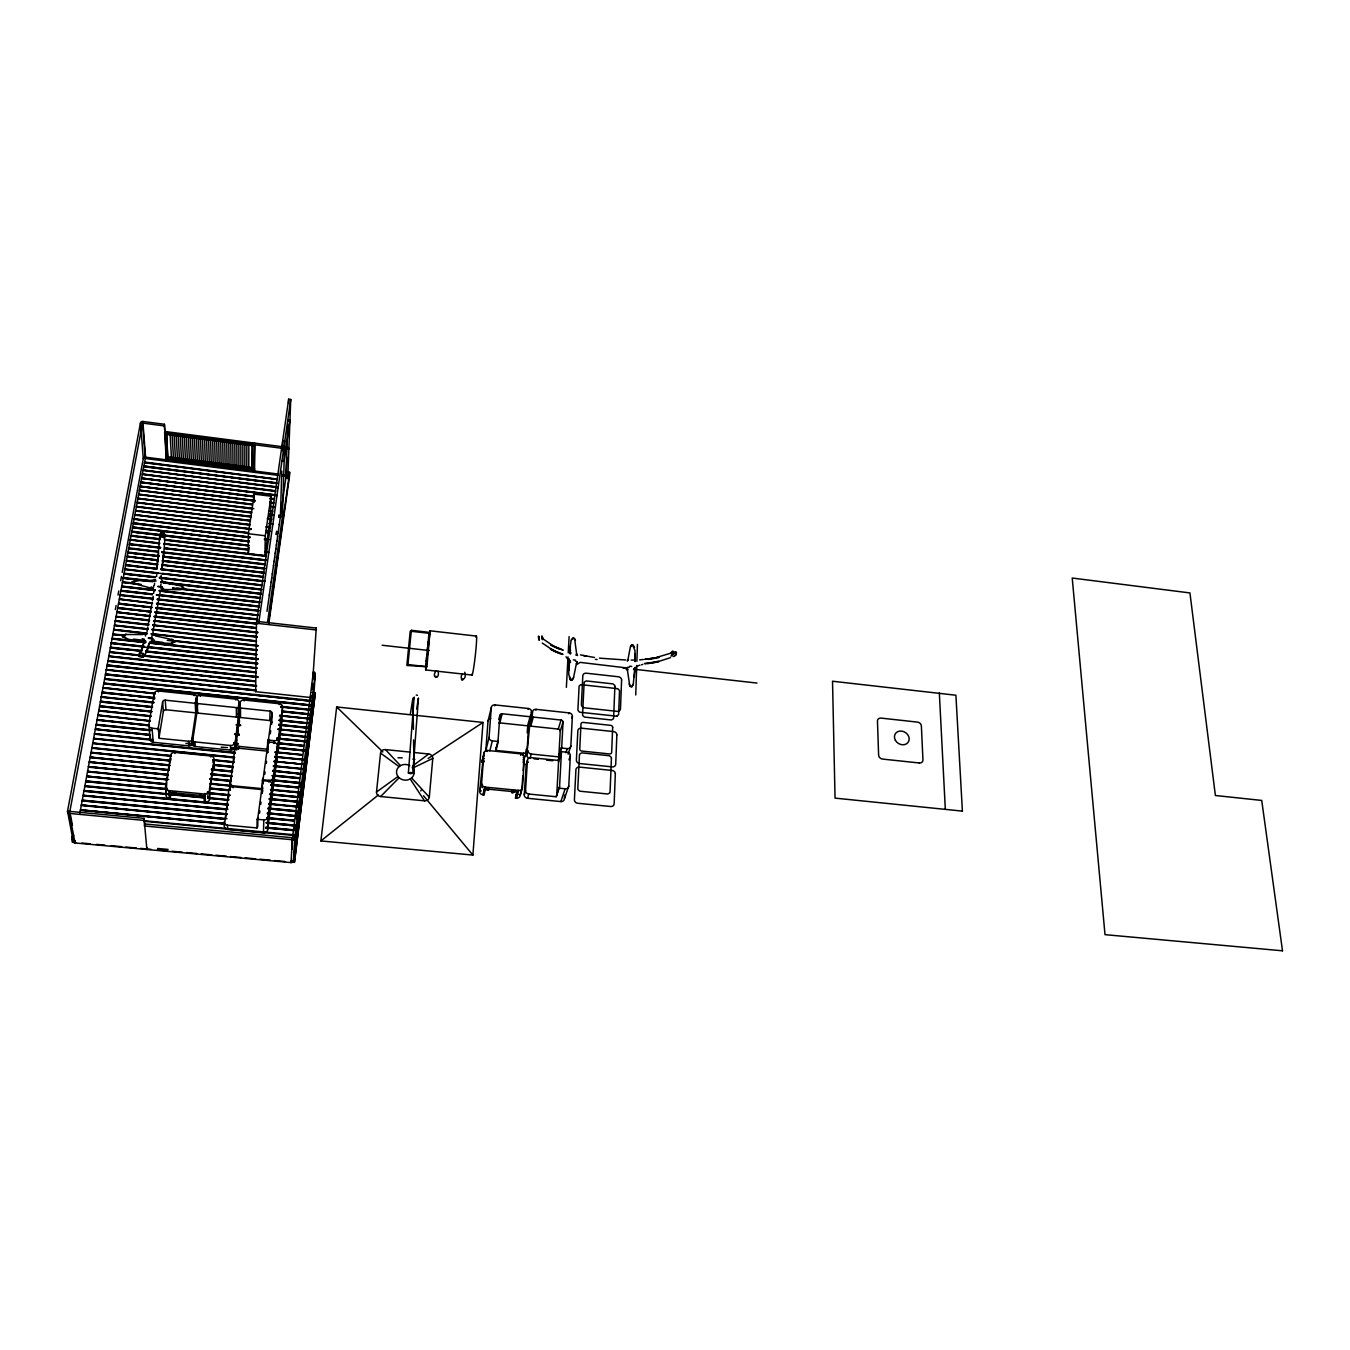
<?xml version="1.0" encoding="UTF-8"?>
<svg xmlns="http://www.w3.org/2000/svg" width="1350" height="1350" viewBox="0 0 1350 1350"><rect width="100%" height="100%" fill="white"/><g stroke="black" fill="none" stroke-linecap="round" stroke-linejoin="round"><path stroke-width="1.5" d="M181.474 460.029L180.276 435.223L179.297 434.514L178.234 435.189L179.466 459.996L181.474 460.029L179.466 459.996M182.284 435.864L184.343 435.831L185.456 460.468L184.393 461.295L183.448 460.502L182.301 435.712L183.178 436.641L184.343 435.898M183.448 460.502L185.456 460.468M244.148 700.92L244.148 700.026L279.349 703.738A3.645 3.156 1.1 0 1 282.538 707.248L281.998 721.322L277.982 751.663A3.628 3.172 -0.4 0 1 275.991 754.144M244.823 468.096L244.856 443.661L243.878 442.868L242.848 443.542L242.848 468.062L244.823 468.096L242.848 467.977M175.466 459.489L174.167 434.666L175.146 433.974L176.209 434.784L177.491 459.456L175.466 459.489L177.491 459.456M178.234 435.257L179.213 436.134L180.276 435.307M246.78 468.551L246.847 444.066L247.793 443.374L248.872 444.167L248.754 468.585L246.78 468.551L248.754 468.585M170.117 434.143C172.378 437.096 172.311 431.426 170.117 434.143L171.484 458.983L172.53 459.776L173.492 458.949L172.142 434.396M171.484 458.983L173.492 458.949M174.167 434.818L176.209 434.852M271.012 496.226L265.275 535.764L264.921 555.525L270.557 516.409L271.012 496.226L254.306 494.151L248.366 533.722L248.282 553.551L249.21 547.358M252.247 444.454L252.079 469.884L252.501 442.851M254.273 472.331L254.509 443.104L254.036 470.138L254.289 468.551M254.222 502.251L254.306 494.151M254.509 471.015L254.745 443.138L254.509 444.741M311.597 697.612L255.656 691.673L256.466 623.211L288.664 399.195L290.739 399.465L287.769 478.457L285.829 478.221L287.837 423.9M255.656 691.673L255.892 690.036L105.519 674.021L255.825 690.778M224.269 821.526A3.746 3.324 -5.1 0 0 227.526 825.188L256.989 827.955L257.124 819.281A3.679 3.274 -3.7 0 0 257.884 817.594L262.676 782.409A3.645 3.206 -2.1 0 0 262.373 780.654L268.937 781.296A3.729 3.291 -1.7 0 1 272.194 784.924L271.806 798.238L267.604 829.896A3.713 3.308 -3.6 0 1 263.486 832.849L227.593 829.491A3.729 3.308 -5.3 0 1 224.37 825.846L228.892 789.666A3.713 3.274 -3.7 0 1 233.044 786.763L262.187 789.615A3.611 3.189 -2.4 0 1 262.474 791.336L262.187 793.513M257.884 817.594L257.749 826.284A3.645 3.24 -4 0 1 257.006 827.955M262.187 789.615L262.491 779.709A3.645 3.206 -1.9 0 0 263.25 778.056L267.924 743.631A3.611 3.139 -0.6 0 0 267.637 741.909L274.134 742.567A3.679 3.223 -0.2 0 1 277.358 746.128L276.885 759.831L272.784 790.83A3.662 3.24 -1.9 0 1 270.776 793.378M262.491 791.353L262.575 786.898M262.642 783.54L262.676 782.409M263.149 783.692L263.199 780.874M263.216 779.76L263.25 778.056M266.996 611.398L269.392 594.641M263.486 832.849L263.773 819.906A3.763 3.341 -3.1 0 0 267.941 816.936L272.194 784.924M269.325 595.114L270.574 586.204M270.523 586.676L271.181 582.002M271.114 582.474L271.772 577.817M267.924 743.631L267.705 752.827A3.578 3.122 -0.9 0 0 267.418 751.123L267.637 741.909M271.704 578.273L272.363 573.632M267.992 742.956L268.076 740.053A2.278 1.991 -0.4 0 0 268.549 739.058L272.042 713.306A2.261 1.957 0.5 0 0 270.067 711.129L240.503 708.041A2.278 1.957 -0.7 0 0 239.271 708.21L239.304 717.677L235.693 747.394A3.645 3.172 -1.9 0 0 236.689 749.992M272.295 574.087L273.527 565.296M268.448 743.108L268.549 739.058M273.476 565.751L274.118 561.144M271.569 724.309L271.789 722.722A2.244 1.941 0.2 0 0 269.814 720.546L270.067 711.129M274.05 561.6L274.708 556.993M274.641 557.449L275.282 552.859M267.604 829.896L267.941 816.936M268.92 782.156L269.072 780.351A3.713 3.274 -1.4 0 0 273.189 777.448L277.358 746.128M275.231 553.314L275.873 548.741M275.805 549.197L276.446 544.624M276.379 545.079L277.037 540.523M271.789 722.722L272.042 713.306M276.969 540.979L277.611 536.423M277.543 536.878L278.184 532.339M278.117 532.794L279.332 524.205M279.264 524.661L286.065 476.364L282.082 475.858M281.779 471.083L280.412 516.594L282.386 516.847L267.57 622.181M282.403 450.714L282.707 440.64L284.799 440.927L282.386 516.847M272.784 790.83L273.189 777.448M274.101 743.445L274.134 742.567M274.303 743.31L274.387 740.694A3.679 3.206 0.1 0 0 278.454 737.893L282.538 707.248M426.904 666.782L406.839 665.415L410.231 631.176L429.958 633.42L430.127 632.458L411.362 630.315L407.835 665.516L407.97 664.571L426.921 666.664L430.093 630.821L425.706 669.938L472.044 675.051M288.529 403.296L288.664 399.195M287.769 478.457L288.006 476.888A1.974 1.603 5.7 0 0 286.267 475.048L286.875 457.245M279.315 704.633L279.349 703.738M634.77 668.267L633.234 684.804M635.006 661.534L634.989 650.565L632.509 644.878L630.332 647.021L627.885 659.998M635.732 694.963L636.727 665.499M636.879 661.298L637.453 644.456M277.982 751.663L278.454 737.893M286.723 471.909L289.642 472.281L289.507 476.027L268.802 623.751M464.771 672.249C467.488 681.767 457.819 680.467 462.459 673.684M437.991 671.169C440.556 680.147 430.498 678.426 436.05 670.832M436.995 676.654L435.054 676.384M527.445 760.371L525.538 790.56A3.476 3.122 14.8 0 0 528.795 794.036L556.149 796.753A3.392 3.054 16.5 0 0 556.723 795.167L558.546 762.075A3.358 2.987 16.4 0 0 558.158 760.421L531.073 757.654A3.459 3.071 14.8 0 0 527.445 760.371L526.179 764.741L524.273 794.812A3.459 3.122 14.7 0 0 527.513 798.289L560.841 801.579A3.442 3.105 17.1 0 0 564.418 798.812L564.621 795.032M564.418 798.812L568.772 786.004L570.341 755.696A3.459 3.071 17.1 0 0 567.067 752.254L560.976 751.629L558.141 760.438M568.114 754.211L570.847 745.926L572.366 716.276A3.426 3.004 16.9 0 0 569.143 712.901L536.102 709.341A3.442 3.021 15 0 0 532.491 712.007L532.254 712.867M291.921 849.336L292.545 837.742M528.069 750.634A3.442 3.054 14.8 0 0 531.292 754.042L558.512 756.861A2.126 1.89 16.5 0 0 558.883 755.882L560.233 731.16L563.051 722.166A2.126 1.873 16.5 0 0 561.06 720.056L533.301 717.086A2.143 1.89 14.9 0 0 532.17 717.255L529.605 726.317L526.804 755.021A3.426 3.054 14.8 0 0 530.01 758.43M556.74 795.167L559.575 786.594L561.381 753.283A3.392 3.004 16.5 0 0 560.976 751.612M558.883 755.882L561.718 747.056L563.051 722.166M566.376 687.336L568.013 656.893M568.232 652.843L569.109 636.609M569.177 658.766L568.721 674.578L571.168 680.383L573.446 678.173L576.129 664.976L580.129 662.377L625.286 667.761L627.497 670.748L629.876 686.273L632.205 686.526L633.336 684.129M293.743 840.139L294.401 834.992M294.334 835.532L144.146 821.289M159.418 539.021L158.254 555.12M164.852 539.679L163.721 554.074M293.456 860.827L291.296 860.642L291.06 862.583A2.177 1.957 -3.4 0 0 293.456 860.827L294.756 837.962L315.276 673.852A2.126 1.823 3.4 0 0 313.386 671.811L292.292 839.734L291.06 862.583L75.009 842.974A2.278 1.974 -11.7 0 1 73.119 840.78L67.534 811.181L140.501 422.82A2.076 1.637 2.1 0 1 142.864 421.47L164.413 424.271L166.523 459.591M294.941 830.722L295.616 825.204L266.507 822.454M291.229 862.076L294.452 862.363L315.326 692.837L312.255 692.516M268.684 804.094L297.928 806.912L268.684 803.891M297.996 806.389L268.751 803.571M425.723 666.596L425.655 669.887M300.358 787.337L300.949 782.663L271.62 779.777M272.784 771.171L302.029 774.073L272.784 770.951M302.029 774.073L272.852 770.428M274.033 761.653L303.261 764.286L274.101 761.147M485.814 751.359A3.442 3.071 12.1 0 1 485.798 750.786L488.008 721.271L491.299 707.586A3.476 3.038 12.6 0 1 494.961 704.919L528.272 708.497A3.442 3.021 14.5 0 1 531.495 711.889L531.158 717.154A2.143 1.89 14.7 0 0 530.061 716.749L502.149 713.762A2.143 1.89 13 0 0 499.871 715.433L498.876 719.432M532.17 717.255L532.491 712.007M515.464 798.019A3.392 3.054 13.6 0 0 516.038 796.433L517.776 790.459A3.426 3.071 13.7 0 1 517.185 792.045L515.447 798.019L516.527 798.12A3.476 3.122 13.9 0 0 520.189 795.336L521.994 788.366L522.804 775.929M523.142 770.631L523.817 760.084A3.392 3.021 14.2 0 0 523.074 759.696M520.189 795.336L522.433 787.624L524.391 757.35A3.476 3.088 14.2 0 0 521.134 753.908L487.603 750.448A3.493 3.105 12 0 0 483.907 753.182L481.899 762.092A3.392 3.021 11.7 0 1 483.722 761.856L484.009 761.873M523.159 757.603A3.426 3.054 14.3 0 0 525.808 754.92L526.163 749.368M527.226 732.797L527.58 727.312M526.804 755.021L528.609 726.216L531.765 714.572M312.12 689.614L312.508 683.623M312.778 679.624L316.254 628.071L256.736 621.354M515.008 790.425L514.991 790.695A2.531 2.278 13.6 0 1 512.325 792.72L512.291 790.391M516.054 796.433L516.932 791.792M294.621 859.477L293.541 859.376L313.639 698.068L315.276 673.852L313.166 673.616M512.055 790.476L511.987 791.488A2.481 2.228 13.4 0 1 511.549 792.636M294.452 862.363L315.326 692.837M525.808 754.92L527.074 750.516A3.442 3.054 14.3 0 1 523.446 753.233L496.041 750.414A2.143 1.907 12.7 0 1 495.804 749.368L495.906 747.816M495.804 749.368L498.083 740.424L499.871 715.433M483.958 755.747A3.409 3.038 11.8 0 0 483.401 755.933L479.689 791.319A3.493 3.139 11.5 0 0 482.912 794.796L484.009 794.897A3.409 3.071 11.8 0 1 483.654 793.226L485.173 787.084M485.798 750.786L489.071 737.387L491.299 707.586M485.494 787.708L485.494 787.759A2.548 2.278 11.9 0 0 487.839 790.29L488.987 788.991M488.362 789.142L488.362 789.041A2.481 2.228 12.1 0 0 488.632 790.358M414.079 698.153L408.375 772.976L410.4 773.685L412.779 773.229L418.416 698.49M472.888 855.073L483.013 722.436L336.673 706.961L320.878 840.932L472.888 855.073L423.495 795.724M481.899 762.092L481.984 761.13A3.459 3.088 11.8 0 1 484.042 758.582M479.689 791.319L481.612 783.557L483.907 753.182M569.616 650.649L571.134 640.254M409.809 752.085L385.442 749.587A4.506 3.982 5.6 0 0 380.548 753.097L376.498 792.028A4.556 4.067 4.5 0 0 380.616 796.534L424.457 800.82A4.506 4.05 7.4 0 0 429.3 797.209L432.776 758.413A4.472 3.966 8.2 0 0 428.709 754.009L415.226 752.625M573.531 677.481L572.366 679.911M426.144 661.298L426.6 656.572M425.773 667.508L428.979 633.302M634.247 677.261L635.259 667.305M158.557 553.146L157.984 557.854A67.129 7.611 -83.8 0 1 157.528 562.072M163.316 555.727L163.451 554.377M163.586 555.424L163.62 553.736M244.856 443.796L242.848 443.542M246.847 444.066L248.856 444.319M158.169 554.783L158.018 556.149A66.572 7.543 -83.8 0 1 157.427 561.803L156.684 568.536M238.832 443.019L239.709 443.947L240.84 443.205L238.849 442.952L238.899 467.556L239.861 468.332L240.891 467.589L240.84 443.205M236.942 467.016L234.968 467.049L234.816 442.496L235.761 441.821L236.824 442.614L236.942 467.083L234.968 467.049M238.899 467.488L240.891 467.589M164.7 538.11L164.801 537.165M163.485 555.103L163.181 557.077A65.88 7.29 -83.8 0 1 162.591 562.663L161.797 569.582M232.791 442.243L230.799 441.906L231.019 466.56L231.981 467.336L233.01 466.594L232.791 442.243L230.782 441.99M234.799 442.581L236.824 442.699M163.451 556.791L163.299 558.191A67.753 7.493 -83.8 0 1 162.844 562.444M228.791 441.653L226.749 441.534L228.791 441.568L229.061 466.087L227.07 465.969L229.028 466.222M225.113 465.581L223.121 465.548L225.113 465.581L224.758 441.129L223.695 440.269L222.75 440.876L223.121 465.548M222.733 440.944L224.758 441.197M213.232 464.147L212.659 439.408L211.596 438.699L210.634 439.374L211.241 464.046L213.232 464.079L211.241 464.046M217.198 464.501L216.692 440.016L215.629 439.222L214.684 439.83L215.207 464.552L217.198 464.653L215.207 464.4M218.7 440.488L220.725 440.539L221.147 465.075L220.219 465.834L219.172 465.126L218.7 440.421L219.578 441.349L220.725 440.606M671.524 654.413C674.123 656.353 673.329 648 671.558 653.046M212.659 439.644L210.634 439.459M214.667 439.898L216.658 440.303M157.224 565.751L157.68 561.583A67.213 7.611 -83.8 0 0 158.287 555.879M149.563 642.246L152.989 641.132L162.894 642.381M162.101 569.177L162.422 565.009M202.551 438.413L204.593 438.514L202.551 438.328L203.31 463.033L205.318 463.067L203.31 463.033M206.584 438.936L208.626 438.969L209.284 463.573L208.238 464.316L207.293 463.607L206.601 438.851L208.575 439.256M570.442 646.329L569.666 653.569L570.561 649.991M162.371 566.646L162.743 562.174A68.394 7.577 -83.8 0 0 163.198 557.871L163.35 556.47L264.668 568.468M200.526 438.075L198.518 437.805L199.344 462.527L200.391 463.32L201.352 462.561L200.526 438.075L198.518 437.805M157.359 563.507L156.735 568.991L125.584 565.228L124.807 569.464L158.119 573.598M191.396 461.514L193.404 461.548L192.443 436.877L191.379 436.084L190.401 436.911L191.396 461.514L193.404 461.548M194.451 437.366L196.493 437.4L195.429 438.227L194.451 437.366L195.379 462.021L196.425 462.814L197.37 462.054L196.493 437.552M195.379 462.021L197.37 461.987M427.191 650.97L428.338 641.351M188.393 436.506C186.688 433.316 185.625 438.936 188.393 436.421L189.422 461.042L188.376 461.801L187.431 461.093L186.351 436.236M190.401 436.843L192.443 437.029M154.389 585.141L154.609 583.2M539.325 638.854L538.65 639.124M153.461 587.739L153.714 585.63M161.038 588.617L161.291 586.508M267.098 532.086C266.794 535.748 267.739 526.956 267.266 531.681M296.392 819.011L297.169 812.835M297.928 806.912L298.536 801.967L269.325 799.149M461.346 679.151L462.071 680.265L463.252 679.539M316.254 628.071L316.018 629.927L155.132 611.854M278.792 516.527C279.568 511.515 278.235 520.594 278.944 516.308M269.629 515.329C270.067 510.384 269.139 519.817 269.544 515.042M259.538 813.105L259.841 810.911M260.719 804.364L261.023 802.187M264.819 774.124L265.106 771.981M266.271 763.442L266.558 761.316M268.971 743.462L269.409 740.256M270.27 733.86L270.709 730.671M408.375 772.976L410.687 772.504M268.582 622.367L289.642 472.281M151.858 636.744L152.111 634.972M258.677 623.464L290.739 399.465M238.174 708.261L238.984 702.658A3.679 3.156 -0.7 0 0 235.811 699.148L200.323 695.402A3.696 3.172 -2.1 0 0 196.155 698.153L195.278 703.755A3.628 3.105 -2.4 0 1 197.252 703.519L236.351 707.602A3.594 3.105 -0.9 0 1 238.174 708.244L238.224 717.727L234.647 747.292A3.662 3.172 -2.3 0 1 230.546 750.094L195.176 746.533A3.679 3.189 -3.6 0 1 192.021 742.989L191.886 740.391M239.271 708.21L240.047 702.776A3.662 3.156 -0.4 0 1 244.148 700.026M234.647 747.292L239.051 716.867L238.984 702.658M230.226 788.197A3.696 3.24 -3.5 0 1 230.023 786.679L234.478 751.022A3.679 3.206 -2.1 0 1 238.579 748.204L267.401 751.123M224.37 825.846L224.657 823.854M225.517 817.864L226.091 813.881M226.665 809.899L227.526 803.959M228.099 800.01L228.96 794.087M230.023 786.679L230.597 782.764M230.867 780.806L231.441 776.908M232.284 771.069L232.841 767.188M233.398 763.307L234.242 757.519M235.693 747.394L236.807 739.749M237.364 735.936L238.191 730.215M238.731 726.435L239.558 720.748M204.896 793.429L204.795 794.104A3.679 3.223 -5.2 0 1 204.019 795.758L204.272 801.951A3.645 3.206 -5.4 0 0 205.048 800.297L205.116 799.909M209.334 791.167A3.763 3.291 -4.9 0 1 205.116 794.087L205.436 802.052A3.729 3.274 -5.2 0 0 209.621 799.149L209.334 791.167L214.059 759.594A3.729 3.24 -3.6 0 0 210.87 756L174.909 752.406A3.763 3.24 -4.9 0 0 170.674 755.274L165.544 786.915L166.185 794.981A3.763 3.274 -6.5 0 0 169.391 798.609L168.75 790.577A3.797 3.308 -6.3 0 1 165.544 786.915M209.621 799.149L209.554 791.91L213.975 762.446L214.161 768.791A3.611 3.156 -3.9 0 0 212.676 768.201M214.161 768.791L214.059 759.594M204.373 794.526A2.717 2.379 -5.2 0 1 201.352 796.433L200.509 796.348A2.666 2.329 -5.4 0 0 201.066 795.15L201.184 794.475M411.227 631.294L411.362 630.315M164.093 538.481L165.004 534.667M252.247 445.584L252.484 443.981M429.148 635.394L429.469 633.369M192.898 739.344L196.813 713.273L197.235 698.271A3.713 3.172 -2.3 0 0 194.062 694.744L158.304 690.964A3.729 3.172 -3.5 0 0 154.069 693.731L148.838 724.629L150.137 738.754A3.713 3.189 -5.1 0 0 153.293 742.314L188.932 745.892A3.696 3.189 -3.9 0 0 193.084 743.091L193.387 741.167M191.835 739.226L195.716 713.306L195.227 703.299L165.24 700.161A2.312 1.974 -3.5 0 0 162.624 701.882L158.304 727.802L159.097 737.218A2.312 1.991 -4.8 0 0 159.266 738.298L188.679 741.285A3.713 3.189 -3.7 0 0 192.864 738.467M192.021 742.989L192.324 741.066M175.922 791.741L175.77 792.703A2.683 2.329 -6.1 0 0 175.939 793.986L175.095 793.901A2.734 2.379 -6.2 0 1 172.749 791.708M170.303 796.972L169.813 790.729A3.696 3.223 -6.2 0 0 170.066 792.484L170.556 798.727A3.679 3.206 -6.5 0 1 170.319 796.972L170.404 791.724M166.185 794.981L166.759 782.106M167.062 780.249L167.957 774.697M168.547 771.002L169.459 765.484M169.746 763.644L170.64 758.126L170.758 759.746M147.201 847.53L146.88 849.487L144.062 818.353L67.534 811.181A2.362 2.025 -10.6 0 0 69.474 813.426L75.009 842.974L75.364 840.983L73.119 840.78M410.265 714.437L412.931 698.186L413.421 729.456M572.501 679.168L571.168 680.383M144.669 823.972L144.332 825.981L292.292 839.734A2.228 1.991 -2.4 0 0 294.756 837.962L144.669 823.972L144.062 818.353M159.097 737.218L163.367 711.484L162.624 701.882M150.137 738.754L150.474 736.83M416.644 708.986L418.348 698.878M429.958 633.42L430.127 632.458M147.032 631.446L147.825 626.94M148.348 623.903L151.858 603.855M152.381 600.817L153.174 596.312M153.681 593.359L153.816 590.507L150.829 588.043L132.705 583.284L132.131 581.884L135.675 580.179M166.404 434.481L166.691 432.877M166.236 461.177L164.413 424.271M632.205 686.526L631.024 687.015M73.609 835.127L72.832 839.278L71.719 839.177L72.259 836.207M115.341 609.592L116.1 605.458M118.007 595.097L118.783 590.962M120.69 580.618L121.466 576.484M122.226 572.349L143.286 458.528L140.501 422.82L164.126 425.891M79.836 813.274L80.376 810.388L224.117 823.871M224.134 824.091L80.477 809.848L81.27 805.528L224.826 819.062M224.826 819.281L81.371 804.988L82.164 800.685L226.918 814.388M226.918 814.607L82.198 800.904L83.059 795.842L225.517 809.409M225.517 809.629L83.143 795.319L83.936 791.033L228.302 804.836M228.302 805.056L83.97 791.252L84.831 786.223L203.918 797.664M203.934 797.884L84.864 786.442L85.708 781.431L167.079 789.278M167.096 789.497L85.742 781.65L86.586 776.638L165.763 784.316M165.78 784.536L86.687 776.115L87.48 771.879L166.539 779.574M166.556 779.794L87.564 771.339L88.358 767.121L168.092 774.917M168.109 775.136L88.442 766.581L89.218 762.362L168.851 770.192M168.868 770.428L89.319 761.839L90.096 757.637L169.627 765.484M169.644 765.72L90.197 757.114L90.973 752.912L170.387 760.792M170.404 761.029L91.058 752.389L91.834 748.204L171.163 756.337M91.834 748.204L92.694 743.513L234.427 757.924M92.694 743.513L93.572 738.821L235.102 753.283M93.572 738.821L94.433 734.164L152.651 740.273M94.433 734.164L95.293 729.506L149.799 735.024M149.816 735.261L95.378 728.983L96.137 724.849L150.576 730.401M150.609 730.62L96.171 725.085L96.997 720.225L149.276 725.558M149.293 725.794L97.099 719.702L97.858 715.601L150.053 720.951M150.069 721.187L97.942 715.078L98.702 710.977L150.863 716.597M150.947 716.091L98.803 710.471L99.546 706.388L151.605 711.771M151.639 712.007L99.647 705.881L100.389 701.798L152.381 707.197M152.415 707.434L100.491 701.291L101.233 697.224L153.714 702.928M101.233 697.224L102.077 692.651L154.457 698.153M154.474 698.389L102.178 692.145L102.921 688.112L155.233 693.613M155.25 693.849L103.005 687.606L103.764 683.572L310.618 705.426M310.601 705.662L103.798 683.809L104.591 679.033L311.158 701.19L104.625 679.286L105.418 674.511L255.825 690.542M105.519 674.021L106.262 670.005L256.449 686.306M106.262 670.005L107.089 665.516L254.998 681.396M254.998 681.632L107.173 665.027L107.916 661.044L257.715 677.177M257.698 677.413L107.949 661.281L108.742 656.572L256.247 672.773M256.314 672.266L108.827 656.066L109.553 652.101L256.888 668.098M256.871 668.351L109.586 652.354L110.379 647.663L141.463 651.038L141.953 649.704A69.002 7.897 -83.7 0 0 142.627 647.528L143.286 645.334M141.48 651.291L110.413 647.899L111.206 643.224L144.315 646.836M258.12 659.542L111.223 643.461L112.016 638.786L145.547 642.482M145.564 642.718L112.05 639.039L112.826 634.382L125.381 635.766M123.407 635.293L112.86 634.635L113.636 629.977L147.116 633.926M147.201 633.437L113.738 629.488L114.446 625.573L147.876 629.539M114.446 625.573L115.256 621.202L148.635 625.168M115.256 621.202L116.066 616.832L149.394 620.814M116.066 616.832L116.876 612.461L150.137 616.208M150.154 616.461L116.961 611.989L117.669 608.124L150.896 611.871M150.913 612.124L117.754 607.635L118.479 603.788L151.656 607.534M151.672 607.787L118.564 603.298L119.273 599.451L152.415 603.214M152.432 603.467L119.357 598.978L120.066 595.131L153.259 598.691M153.174 599.164L120.099 595.401L120.859 590.827L152.297 594.422M152.314 594.675L120.892 591.097L121.652 586.541L155.132 590.372M155.149 590.642L121.686 586.794L122.445 582.255L141.244 584.415M139.185 584.432L122.462 582.508L123.221 577.986L150.356 581.108M148.297 581.124L123.255 578.239L124.014 573.716L155.284 577.344M155.301 577.597L124.048 573.969L124.807 569.464M156.786 569.126L125.668 564.756L126.36 560.992L157.528 564.908M157.613 564.435L126.444 560.52L127.136 556.774L158.254 560.436M158.271 560.689L127.221 556.301L127.912 552.555L158.979 556.234M158.996 556.487L127.946 552.825L128.689 548.37L157.748 551.593M157.663 552.049L128.722 548.623L129.465 544.168L160.447 547.847M160.464 548.117L129.482 544.438L130.241 540L159.553 543.746M130.241 540L131.001 535.832L160.363 539.123M160.279 539.578L131.034 536.085L132.536 527.513L249.294 541.569M249.294 541.822L132.621 527.057L133.296 523.378L249.902 537.452M249.902 537.705L133.38 522.923L134.055 519.244L248.434 533.351M134.055 519.244L134.814 515.126L251.201 529.065M251.134 529.521L134.899 514.671L135.574 511.026L249.733 524.728M249.666 525.184L135.658 510.57L136.333 506.925L250.341 520.661M250.273 521.117L136.418 506.469L137.093 502.841L250.948 516.611M250.881 517.05L137.177 502.386L137.835 498.757L251.556 512.561M251.488 513L137.919 498.302L138.594 494.691L253.834 508.714M252.096 508.967L138.679 494.235L139.337 490.624L252.349 504.428M252.281 504.866L139.421 490.185L140.079 486.574L254.964 500.85L140.197 486.405L140.822 482.541L253.479 496.564M253.479 496.834L140.906 482.102L141.581 478.507L277.003 495.433M277.003 495.703L141.649 478.069L142.307 474.491L275.552 491.012M275.484 491.451L142.391 474.053L143.049 470.492L278.201 487.282M278.134 487.721L143.134 470.036L143.792 466.476L276.699 483.064M276.632 483.502L143.876 466.037L144.534 462.493L277.206 479.267M277.206 479.537L144.551 462.763L145.26 458.511L142.56 423.09M99.579 706.624L151.723 711.501M100.423 702.034L152.499 706.928M102.111 692.904L154.558 697.883M105.452 674.764L255.892 690.272M107.122 665.769L255.066 681.142M110.413 647.899L141.564 650.801M117.703 608.377L150.998 611.634M118.496 604.041L151.757 607.314M123.255 578.239L152.55 581.141M124.048 573.969L155.385 577.125M125.601 565.481L156.87 568.654M127.946 552.825L159.081 556.014M129.482 544.438L160.549 547.644M248.67 545.94L131.794 531.934L159.013 534.718M132.553 527.783L249.362 541.367M133.329 523.648L249.969 537.249M254.964 501.103L140.197 486.405M143.809 466.763L276.632 483.233M161.156 575.37L160.886 578.661L163.249 581.766L172.851 583.673M160.616 585.866L161.004 583.926M145.361 636.036L145.783 634.264M494.758 705.78L494.961 704.919M483.722 761.839L484.009 760.691M487.367 751.444L487.603 750.448M569.379 677.025L570.038 679.641M489.814 750.904L492.328 740.846A3.493 3.088 12.4 0 1 489.071 737.387M482.372 787.573L482.659 786.442M498.859 722.992A2.126 1.873 12.9 0 1 499.854 722.891L502.149 713.762M483.975 790.425L484.363 788.923M482.912 794.796L484.886 787.05A3.51 3.156 11.7 0 1 481.612 783.557M484.009 794.897L485.544 788.889A3.426 3.088 11.9 0 1 485.173 787.202M496.041 750.414L498.336 741.471A2.16 1.924 12.9 0 1 498.083 740.424M152.854 635.31L153.191 634.011M487.839 790.29L488.109 789.227M160.937 532.541C165.156 539.106 164.126 527.259 160.346 533.722L160.751 534.364M145.159 634.466L145.496 633.15M629.218 683.674L629.876 686.273M528.036 709.358L528.272 708.497M499.854 722.891L527.529 725.811L530.769 714.471M531.259 712.749L531.495 711.889M520.729 755.392L521.134 753.908M149.023 643.191L147.943 646.971A67.635 7.56 -83.7 0 1 147.285 649.097L146.661 650.903M529.605 726.317A2.126 1.873 14.7 0 1 530.736 726.148L533.301 717.086M512.325 792.72L513.034 790.256M522.821 755.443L523.446 753.233M535.849 710.201L536.102 709.341M139.05 654.767L141.868 649.164A66.487 7.611 -83.7 0 0 142.746 646.397L143.843 642.617M523.159 762.379L524.391 757.35M516.527 798.12L518.754 790.425A3.493 3.139 14.1 0 0 522.433 787.624M530.094 758.16L531.292 754.042M671.811 653.096C673.312 648.641 674.072 655.898 671.777 654.261M524.273 794.812L525.538 790.56M571.337 639.984L573.514 637.892L575.454 640.457M572.197 638.567L573.514 637.892M148.466 645.908L147.825 648.101A67.77 7.577 -83.7 0 1 146.931 650.919L146.509 652.117M149.107 644.001L148.061 647.561A67.112 7.493 -83.7 0 1 147.184 650.346L144.686 655.391M576.669 654.193L574.611 638.601M527.513 798.289L528.795 794.036M143.572 643.393L142.493 646.954A68.344 7.83 -83.7 0 1 141.834 649.097L141.396 650.346M560.233 731.16A2.109 1.856 16.4 0 0 558.242 729.067L561.06 720.056M159.975 534.803L160.245 536.777M542.329 639.461L541.772 636.576L542.396 638.297M568.873 713.745L569.143 712.901M558.512 756.861L561.33 748.018A2.143 1.907 16.6 0 0 561.718 747.056M571.826 717.981L572.366 716.276M558.546 762.075L561.381 753.283M565.903 752.794L567.27 748.642A3.459 3.054 17.1 0 0 570.847 745.926M556.149 796.753L558.984 788.181A3.426 3.071 16.7 0 0 559.558 786.594M568.974 759.831L570.341 755.696M143.539 656.657L138.578 656.269L139.843 656.218M560.841 801.579L565.161 788.805A3.493 3.139 17.3 0 0 568.772 786.004M542.531 639.664L542.025 636.306L542.616 638.297M631.344 645.351L632.678 644.676L634.618 647.241M633.892 669.651L634.77 667.575M570.409 654.058L571.067 652.759M635.023 668.942L637.301 666.039L639.967 665.145M674.848 652.978C679.32 650.531 672.384 657.906 675.742 654.801M674.646 652.86C676.755 649.198 677.244 656.066 674.578 655.796M630.551 646.768L631.547 645.131M143.032 656.927L140.788 656.438M670.933 652.725L672.992 651.105M674.646 651.999L673.228 653.214M627.294 661.163L628.509 659.61M163.856 537.216L164.261 535.309M576.011 663.846L577.26 662.259M164.346 534.786L164.784 534.263C161.595 526.972 159.587 538.363 164.261 532.946M150.812 642.178L171.585 643.562L174.909 641.942L171.922 639.191M171.298 642.971L174.521 641.385M180.309 589.056L183.482 587.554L180.917 585.394M174.909 641.942L172.226 639.647L156.026 636.019L153.934 634.854L152.887 632.087L160.329 591.249L164.025 589.562L180.579 589.68L182.942 589.072L183.482 587.554M145.581 641.604L128.706 639.394L122.344 636.137L125.736 634.517L142.644 634.551L146.407 632.796M122.344 636.137L125.938 634.112M672.908 654.598L671.591 655.189M132.148 582.154L139.286 580.517L152.854 581.732M380.616 796.534L399.127 777.769M143.539 653.67L142.509 653.602M320.878 840.932L378.439 794.931M135.017 583.841L132.705 583.284M125.246 637.892L122.918 637.301M412.577 766.024L428.709 754.009M376.498 792.028L397.98 776.503M428.085 758.514L483.013 722.436M143.741 656.623L138.544 656.066M143.944 580.331L153.09 580.905L148.686 580.821L155.537 579.572M670.849 656.083L672.199 655.611M139.151 653.164L140.856 653.569M412.644 768.099L432.776 758.413M670.596 653.214L656.016 657.602M670.494 657.653L657.551 661.821M673.144 656.589L674.544 656.083M142.931 634.112L145.243 633.268M152.263 581.411L154.507 580.635M161.342 589.14L163.62 588.347M162.793 536.895C167.012 534.094 156.684 533.621 161.207 536.979M162.877 537.182C167.569 534.718 157.309 533.149 161.359 536.726M617.102 716.023L618.604 714.555L619.532 690.711L618.148 688.939A3.409 2.953 19.3 0 0 616.933 688.601M641.587 664.723L642.803 664.453M657.214 657.366L658.378 657.112M659.323 657.45L656.91 657.956A63.332 31.961 2.2 0 1 653.079 658.648L647.949 659.424M658.277 661.23L655.898 661.736A63.349 31.86 2.2 0 1 650.835 662.597L644.456 663.474M659.205 661.584L655.104 662.293A65.138 32.771 2.2 0 1 651.24 662.934L645.064 663.846M656.471 657.636L644.574 659.34M656.792 662.091L655.543 662.327A65.762 33.092 2.2 0 1 651.628 662.968L647.814 663.542M645.199 659.424L651.358 658.513A65.053 32.873 2.2 0 0 655.239 657.872M150.491 641.452L152.989 641.132M643.359 659.492L639.647 659.88M627.345 667.322L629.353 667.153M631.192 660.066L633.116 660.083M152.01 640.035L154.356 640.069M625.843 660.015L599.434 658.142M539.173 640.339L538.532 636.204L539.325 638.212M142.341 653.721C143.235 653.467 135.844 652.573 143.589 653.602M160.869 581.597L163.249 581.766M75.651 842.501L72.293 842.181L71.719 839.177M81.928 843.058L90.298 843.817M96.576 844.391L104.946 845.151M111.223 845.724L121.686 846.669M125.871 847.058L136.35 848.002M140.535 848.391L150.998 849.336M157.275 849.909L167.738 850.854M171.922 851.242L182.385 852.188M186.57 852.576L197.032 853.521M201.218 853.909L211.697 854.854M215.882 855.225L226.344 856.187M230.529 856.558L240.992 857.52M245.177 857.891L255.639 858.853M259.824 859.224L270.287 860.169M274.472 860.558L284.951 861.502M157.646 848.475L168.092 849.42M629.674 666.242L631.749 666.428M80.477 809.848L224.201 823.331M265.866 827.246L292.933 829.794M80.511 810.067L224.201 823.551M265.849 827.466L292.933 829.997M265.781 827.786L292.866 830.317M265.781 827.989L292.866 830.537M143.724 820.361L69.474 813.426L142.864 421.47L145.581 457.194A2.025 1.62 1.6 0 0 143.286 458.528M144.231 820.749L294.418 834.789M84.037 790.492L228.386 804.296M268.127 808.11L295.312 810.709M84.071 790.712L228.386 804.516M268.11 808.329L295.312 810.928M268.059 808.633L297.337 811.434M268.043 808.852L297.337 811.654M83.143 795.319L227.694 809.072M267.486 812.869L296.798 815.873L267.486 813.088M83.194 795.538L227.694 809.291M267.418 813.392L296.73 816.396L267.418 813.611M82.266 800.145L227.003 813.864M266.844 817.644L294.114 820.226M82.299 800.364L227.003 814.084M266.844 817.847L294.114 820.446M266.777 818.167L294.047 820.749M266.777 818.387L294.047 820.969M257.124 819.281L263.773 819.906M81.371 804.988L226.969 818.724M81.405 805.208L224.201 818.674M266.203 822.639L295.616 825.407M266.423 822.977L295.549 825.947L266.423 823.196M87.564 771.339L168.716 779.473M210.313 783.304L231.12 785.548M270.641 789.413L299.767 792.028L299.109 797.462L269.949 794.424M210.229 783.827L231.052 785.852M229.956 782.224A3.713 3.257 -3.3 0 0 233.179 785.818L262.322 788.653A3.611 3.172 -2.3 0 0 262.609 788.282M270.574 789.716L299.7 792.771L270.574 789.936M210.246 784.046L231.052 786.071M86.687 776.115L165.847 783.793M209.604 788.029L230.445 790.054M270.017 793.901L299.177 796.939L270.017 794.121M86.721 776.334L165.881 784.013M209.604 788.265L230.445 790.273M209.52 788.569L228.285 790.374M209.537 788.788L228.285 790.594M269.949 794.644L297.017 797.259M207.242 792.163L207.546 792.197A3.662 3.206 -4.7 0 0 209.554 791.927M85.809 780.891L167.164 788.754M208.896 792.788L229.753 794.796M269.392 798.626L298.603 801.444M85.843 781.127L167.181 788.974M208.896 793.007L229.753 795.015M269.376 798.846L298.586 801.664M208.811 793.311L229.669 795.319M208.828 793.53L229.686 795.538M269.308 799.369L298.519 802.187M168.75 790.577L205.116 794.087M170.083 792.484L204.019 795.758M84.932 785.683L204.002 797.361M208.17 797.529L229.078 799.757M208.102 798.069L226.901 799.875M208.102 798.289L226.901 800.094M169.425 794.728L170.64 794.846M516.189 794.391L517.725 794.542M91.058 752.389L170.471 760.269M214.346 764.623L233.162 766.496M91.108 752.625L170.488 760.506M214.363 764.859L233.162 766.716M272.852 770.664L302.096 773.55M214.279 765.146L233.078 767.019M214.279 765.366L233.078 767.239M90.197 757.114L169.712 764.961M211.562 769.095L232.487 771.171M274.337 775.305L299.447 777.786M90.231 757.35L169.729 765.197M211.562 769.331L232.487 771.39M274.32 775.524L299.43 778.005M211.477 769.618L232.403 771.694M272.16 775.609L299.379 778.309M211.477 769.854L232.403 771.913M272.16 775.845L299.363 778.528M89.319 761.839L168.936 769.669M210.853 773.803L231.795 775.862M89.353 762.075L168.953 769.905M210.853 774.023L231.812 776.081M271.603 779.996L300.932 782.882M210.769 774.309L231.727 776.385M271.536 780.283L300.864 783.388L271.536 780.519M210.786 774.546L231.727 776.604M262.491 779.709L269.072 780.351M88.442 766.581L168.176 774.394M210.144 778.494L231.12 780.553M270.996 784.451L298.266 787.134M88.476 766.817L168.193 774.613M210.144 778.731L231.12 780.773M270.979 784.688L298.249 787.354M210.06 779.017L231.052 781.076M270.911 784.974L298.198 787.641M210.077 779.254L231.052 781.296M270.911 785.194L298.181 787.877M185.878 743.394L194.214 744.458M221.231 747.191L227.458 747.579M231.609 748.001L237.853 748.862M275.265 752.406L302.282 755.139M93.656 738.315L235.17 752.541M274.725 756.523L303.851 759.442M93.69 738.551L235.187 752.76M274.708 756.742L303.834 759.662M274.657 757.029L303.784 759.949M558.984 788.181L565.161 788.805M92.796 742.989L234.512 757.181M92.829 743.226L234.512 757.401M274.101 761.366L303.261 764.286M91.935 747.681L171.231 755.595M212.963 759.746L233.837 761.839M273.476 765.788L302.704 768.69M91.969 747.917L171.248 755.814M212.979 759.983L233.837 762.058M273.476 766.007L302.687 768.909M484.886 787.05L518.754 790.425M212.895 760.269L233.753 762.564M273.409 766.294L302.636 769.213M485.544 788.889L517.168 792.045M97.099 719.702L149.361 725.051M235.069 733.809L239.254 734.248M276.885 738.096L306.146 741.083M97.133 719.938L149.377 725.288M235.069 734.046L239.254 734.467M276.868 738.315L306.146 741.319M235.001 734.333L239.186 734.754M276.817 738.602L306.096 741.589M235.001 734.552L239.186 734.991M276.801 738.821L306.079 741.825M148.838 724.629A3.78 3.223 -4.7 0 0 152.027 728.224L158.473 728.882L159.266 738.298M268.076 740.053L274.387 740.694M96.238 724.342L150.66 729.877M278.37 742.888L303.48 745.453M96.272 724.579L150.694 730.114M278.353 743.108L303.48 745.673M278.302 743.394L303.429 745.959M278.286 743.631L303.413 746.179M95.378 728.983L149.884 734.518M233.736 743.006L237.921 743.445M277.762 747.478L304.999 750.246M95.411 729.219L149.901 734.737M233.736 743.242L237.921 743.664M277.746 747.697L304.999 750.465M233.651 743.529L237.853 743.951M277.695 747.984L304.948 750.752M233.668 743.749L237.853 744.188M277.678 748.221L304.931 750.971M191.784 738.366A3.696 3.189 -3.5 0 0 194.957 741.909L230.496 745.504A3.679 3.189 -2.1 0 0 234.596 742.702M235.659 742.804A3.662 3.189 -1.8 0 0 238.849 746.347L267.84 749.284M94.517 733.641L152.719 739.513M188.038 743.091L194.282 743.715M231.694 747.495L237.921 748.119M275.332 751.899L302.349 754.633M94.551 733.877L151.217 739.597M233.061 747.866L237.262 748.288M275.029 752.102L302.316 754.852M492.328 740.846L498.336 741.471M561.33 748.018L567.27 748.642M100.491 701.291L152.466 706.691M279.315 719.888L308.424 722.908M279.315 720.124L306.332 722.925M279.248 720.394L306.281 723.195M279.248 720.613L306.264 723.431M163.367 711.484A2.295 1.957 -3.8 0 1 165.966 709.763L195.666 712.851A2.278 1.957 -2.7 0 1 196.813 713.273M195.716 713.306A3.594 3.088 -2.7 0 1 197.674 713.07L236.402 717.086A3.561 3.088 -1.2 0 1 238.224 717.727M239.304 717.677A2.261 1.957 -1 0 1 240.519 717.508L269.814 720.546M99.647 705.881L151.689 711.264M278.707 724.427L307.868 727.447M278.707 724.646L307.851 727.667M278.64 724.916L307.8 727.937M278.64 725.153L307.783 728.173M98.803 710.471L150.913 715.854M236.402 724.663L240.57 725.102M278.1 728.966L307.294 731.97M236.402 724.899L240.57 725.321M278.1 729.202L307.277 732.206M236.334 725.169L240.503 725.608M278.032 729.472L307.226 732.476M534.144 758.852L538.279 759.274M546.514 760.117L552.69 760.759M97.942 715.078L150.154 720.681M279.585 733.742L306.72 736.526M279.517 734.248L306.652 737.033M279.501 734.467L306.652 737.252M530.736 726.148L558.242 729.067M103.849 683.066L310.686 704.919M103.883 683.303L310.669 705.156M103.005 687.606L155.334 693.343M280.834 706.32L310.112 709.408M280.766 706.826L310.061 709.898M280.749 707.062L310.044 710.134M102.178 692.145L154.541 697.646M282.319 711.045L307.462 713.678M282.319 711.281L307.446 713.914M282.251 711.534L309.488 714.403M282.251 711.771L309.471 714.623M101.334 696.718L153.765 702.186M279.619 715.331L308.998 718.403M101.368 696.954L153.799 702.422M279.619 715.567L308.981 718.639M279.551 715.837L308.931 718.892M107.173 665.027L255.066 680.906M106.346 669.516L256.517 685.581M106.38 669.752L256.517 685.817M312.036 695.79L315.107 696.127M104.692 678.527L311.243 700.464M110.464 647.156L141.547 650.548M145.699 651.004L257.58 663.204M145.716 651.257L257.58 663.458M145.614 651.493L257.512 663.694M145.631 651.746L257.512 663.93M109.654 651.611L138.713 655.02M142.847 655.222L256.956 667.862M108.827 656.066L256.331 672.03M108 660.538L257.782 676.688M108.034 660.791L257.782 676.924M113.738 629.488L147.167 633.184M151.352 633.656L257.934 645.452M151.369 633.892L257.934 645.705M151.268 634.146L257.867 646.178M616.933 688.601L581.867 684.737A3.426 2.97 17.4 0 0 580.618 684.804L579.116 686.087L577.901 710.167L579.268 711.956A3.442 3.004 17.5 0 0 580.5 712.294L615.853 716.108A3.426 2.987 19.5 0 0 617.102 716.04M112.911 633.892L125.483 635.276M148.5 637.808L152.685 638.28M169.425 640.119L257.327 649.822M148.517 638.061L152.702 638.516M173.627 640.828L257.31 650.059M148.416 638.297L152.618 639.006M167.248 640.373L257.243 650.548M112.101 638.297L145.631 641.992M149.833 642.448L256.702 654.193M112.134 638.55L145.648 642.229M149.85 642.701L256.702 654.429M149.732 642.938L256.635 654.683M149.766 643.191L256.618 654.919M111.291 642.735L144.399 646.346M148.534 646.802L258.204 658.817M111.324 642.971L144.416 646.599M148.551 647.055L258.204 659.053M148.449 647.291L258.137 659.306M155.047 612.326L256.804 623.801M155.064 612.579L256.804 624.054M623.042 668.014L627.227 668.469M633.504 669.178L756.996 683.066M116.961 611.989L150.221 615.718M154.389 616.191L256.247 627.632M116.994 612.242L150.238 615.971M154.406 616.444L256.247 627.885M154.305 616.68L256.179 628.121M154.322 616.916L256.179 628.358M382.151 645.249L429.384 650.548M116.151 616.342L149.462 620.072M153.63 620.544L257.715 632.188M116.184 616.596L149.479 620.325M153.647 620.798L257.715 632.441M153.546 621.017L257.648 632.914M115.341 620.713L148.703 624.442M152.871 624.898L257.091 636.525M115.374 620.966L148.719 624.679M152.887 625.151L257.091 636.778M152.786 625.388L257.023 637.251M114.547 625.101L147.943 628.813M152.111 629.269L256.466 640.862M114.564 625.354L147.96 629.049M152.128 629.522L256.466 641.115M152.027 629.758L256.399 641.587M120.943 590.355L152.364 593.949M158.659 594.675L259.217 606.167M120.977 590.608L152.398 594.202M156.583 594.692L259.217 606.42M156.482 594.911L259.149 606.639M156.499 595.164L259.149 606.892M120.15 594.658L153.242 598.438M157.376 598.911L258.727 610.453M157.292 599.383L258.711 610.706M157.326 599.636L258.643 611.179M430.059 630.804L476.381 636.086M119.357 598.978L152.516 602.994M156.634 603.214L258.103 614.992M156.549 603.686L258.036 615.212M156.566 603.939L258.036 615.465M118.564 603.298L151.74 607.061M155.891 607.534L257.496 619.026M155.908 607.787L257.496 619.279M155.807 608.006L257.428 619.498M155.824 608.259L257.428 619.751M595.401 659.357L597.105 659.542M117.754 607.635L150.981 611.381M155.149 612.107L256.871 623.582M124.099 573.244L155.368 576.872M159.536 577.361L261.664 589.208M159.553 577.614L261.647 589.461M159.452 577.834L261.596 589.663M159.469 578.087L261.579 589.916M123.322 577.513L154.626 581.124M160.886 581.85L261.056 593.426M160.903 582.103L261.039 593.679M160.802 582.322L260.989 593.899M164.227 583.048L260.972 594.152M122.529 581.783L135.068 583.217M176.85 588.043L260.432 597.662M157.967 586.339L162.152 586.828M172.597 588.026L260.432 597.915M157.984 586.609L162.169 587.081M172.614 588.279L260.364 598.388M121.736 586.069L155.216 589.899M159.401 590.389L259.824 601.914M121.77 586.322L155.233 590.169M159.418 590.642L259.824 602.167M159.317 590.861L259.757 602.387M159.334 591.114L259.757 602.64M127.221 556.301L158.321 559.963M162.472 560.452L264.077 572.4M127.254 556.571L158.338 560.216M162.489 560.706L264.06 572.653M162.388 560.908L264.009 572.856M162.405 561.178L263.993 573.109M126.444 560.52L157.596 564.182M161.747 564.654L263.469 576.585M161.764 564.924L263.469 576.838M161.662 565.127L263.402 577.294M125.668 564.756L156.853 568.401M161.004 568.89L264.938 581.023M161.021 569.143L264.938 581.276M160.92 569.346L262.794 581.242M160.937 569.616L262.794 581.496M124.892 568.991L158.186 572.873M162.354 573.362L262.254 584.989M124.909 569.261L262.254 585.242M162.27 573.817L262.187 585.697M164.464 540.084L248.062 550.074M264.769 552.066L268.954 552.572M130.326 539.528L159.621 543.021M163.806 543.527L266.338 555.744M130.343 539.798L159.637 543.291M163.822 543.78L266.338 555.998M163.721 543.983L266.271 556.453M129.549 543.712L160.532 547.391M164.666 547.881L265.866 559.896M164.683 548.134L265.866 560.149M164.582 548.336L265.798 560.351M164.599 548.606L265.798 560.621M128.773 547.898L157.731 551.323M161.865 551.812L265.275 564.047M161.781 552.285L265.258 564.317M161.797 552.538L265.191 564.773M127.997 552.099L159.064 555.761M163.198 556.251L264.668 568.215M163.131 556.706L264.6 568.688M163.148 556.976L264.6 568.941M134.139 518.788L248.501 532.642M134.173 519.058L248.501 532.913M248.366 533.722L265.275 535.764M133.38 522.923L249.969 536.996M264.549 538.751L268.718 539.258M264.549 539.021L268.701 539.511M264.482 539.207L268.65 539.713M264.482 539.477L268.633 539.966M132.621 527.057L249.362 541.097M131.861 531.208L158.996 534.465M163.164 534.954L248.738 545.231M163.181 535.224L248.738 545.484M248.67 545.687L131.794 531.934M131.085 535.359L160.346 538.852M164.531 539.359L248.13 549.349M164.447 539.814L248.13 549.619M264.786 551.812L268.954 552.319M137.177 502.386L250.948 516.341M267.502 518.366L271.637 518.873M267.435 518.822L271.569 519.328M267.435 519.075L271.569 519.581M136.418 506.469L250.341 520.408M268.92 523.395L273.054 523.901M135.658 510.57L249.733 524.475M266.321 526.5L270.473 527.006M266.254 526.939L270.473 527.259M266.254 527.209L270.405 527.715M134.899 514.671L251.201 528.812M265.731 530.567L269.882 531.073M265.731 530.837L269.882 531.343M410.974 772.521L412.779 773.229M140.906 482.102L253.547 496.125M270.236 498.201L274.404 498.724M140.94 482.372L253.547 496.395M270.236 498.471L274.404 498.994L270.169 498.656M270.169 498.909L274.337 499.432M140.164 486.135L255.032 500.394M269.663 502.217L273.831 502.74M269.646 502.487L273.831 502.993M139.421 490.185L252.349 504.157M271.164 506.486L275.349 507.009M138.679 494.235L252.163 508.241M268.599 510.992L272.734 511.498M137.919 498.302L251.556 512.291M270.152 514.569L274.286 515.092M143.876 466.037L276.699 482.794M143.134 470.036L278.218 487.013M142.391 474.053L275.552 490.742M141.649 478.069L277.071 494.994M141.682 478.339L277.071 495.248M166.826 456.654L253.648 467.691M166.387 457.38L254.526 468.585L254.289 470.171L166.118 458.966M145.581 457.194L278.336 474.053M282.302 474.559L286.267 475.048M145.26 458.511L278.117 475.352M144.602 462.054L277.256 479.098M164.919 432.641L254.492 444.234M164.616 434.244L254.256 445.837M282.099 460.789L284.158 461.059L290.014 419.985L287.972 419.715M140.771 653.417L139.793 653.366M287.736 421.335L289.777 421.605M168.463 583.538L181.221 585.883L183.853 588.127M573.379 659.846L575.404 660.133M133.464 639.141L144.889 640.44M594.489 657.467L583.284 655.476M153.63 580.652L156.144 581.04M584.854 655.796L586.642 656.151M585.073 655.847L580.433 654.868M142.189 638.719L144.264 639.191M139.286 656.556L142.644 656.64M575.421 661.078L577.192 661.686M575.741 654.885L577.513 655.492L576.534 653.721M143.218 640.052L145.682 640.929M563.034 654.261L557.584 652.033A64.766 32.636 2.8 0 1 554.361 650.599L551.441 649.114M563.271 650.109L558.934 648.354M558.444 648.287L557.331 647.814A65.323 33.041 2.8 0 1 554.091 646.363L553.078 645.874M562.309 654.48L557.077 652.269A65.407 32.957 2.8 0 1 553.837 650.818L542.261 643.039M562.562 650.042L557.82 647.882A63.534 32.113 2.8 0 1 553.601 645.958L552.083 645.367M560.048 649.434L556.824 648.051A65.947 33.362 2.8 0 1 553.551 646.583L550.564 645.064M559.811 653.586L556.588 652.202A66.032 33.277 2.8 0 1 553.314 650.751L550.327 649.232M552.623 645.452L542.548 638.567M566.055 656.792L569.396 661.567L569.177 669.988M162.135 581.513L164.227 582.795M573.379 638.094L574.509 638.82M630.096 685.547L631.192 686.256M570.223 678.915L571.337 679.624M151.217 586.929L153.141 588.195M153.562 634.196L155.503 635.496M380.548 753.097L399.06 766.614M336.673 706.961L382.894 751.967M541.924 636.069L542.852 638.061M385.442 749.587L400.444 765.636M411.598 777.971L429.3 797.209M410.214 778.967L424.457 800.82M627.058 667.862L628.138 669.701M634.23 659.914L634.972 661.382M132.452 581.664L132.992 582.761M122.648 635.664L123.204 636.795M221.147 465.007L219.156 465.041M209.284 463.489L207.276 463.539M189.422 460.974L187.431 461.008M160.009 534.06L160.363 536.136M159.621 535.984L159.975 537.992M570.071 660.302L570.544 662.529M539.072 636.829C539.646 644.709 537.266 633.268 539.359 637.369M70.588 815.383L72.444 825.339M569.143 659.863L569.396 661.567M635.293 661.112L635.074 653.687M233.01 466.594L231.019 466.56M201.352 462.561L199.344 462.527M152.027 728.224L153.293 742.314M154.069 693.731L154.541 699.182M158.304 690.964L158.372 691.892M170.674 755.274L170.792 756.827M165.24 700.161L165.966 709.763M174.943 791.708L175.095 793.901M175.787 791.708L175.956 793.986M174.909 752.406L174.977 753.452M166.337 433.333L167.856 459.202L166.624 431.73M188.679 741.285L188.932 745.892M939.33 692.938L945.304 808.937M192.966 740.492L193.084 743.091M194.062 694.744L194.113 695.655M194.957 741.909L195.176 746.533M200.424 794.374L200.509 796.348M197.235 698.271L197.269 699.182M197.438 702.793L197.556 705.476M197.252 703.502L197.691 713.07M201.285 794.61L201.352 796.433M196.155 698.153L196.206 699.064M196.357 702.675L196.493 705.358M204.795 794.104L205.048 800.297M200.323 695.402L200.357 696.313M207.546 792.197L207.613 793.766M207.681 795.707L207.731 797.242M156.617 574.847L156.684 576.551M210.87 756L210.904 757.046M204.593 438.514L205.318 462.999M227.526 825.188L227.593 829.491M159.536 536.524L159.553 537.502M413.573 739.884L414.096 773.246M226.766 441.467L227.07 466.054M230.496 745.504L230.546 750.094M233.179 785.818L233.196 787.776M234.478 751.022L234.495 753.874M235.811 699.148L235.811 700.042M236.351 707.602L236.402 717.086M238.849 746.347L238.866 748.642M238.579 748.204L238.579 749.064M240.503 708.041L240.519 717.508M240.047 702.776L240.064 706.354M414.045 698.574A5.062 4.641 -1 0 1 414.315 697.089M416.256 695.081A2.295 2.109 -0.8 0 1 417.42 695.334M418.433 698.119A5.062 4.641 -0.7 0 1 418.146 699.604M412.172 767.509A8.826 7.864 6.5 0 1 407.7 779.946A8.826 7.864 6.5 0 1 396.579 771.053A8.826 7.864 6.5 0 1 409.843 765.653M421.132 790.02A72.883 64.682 3.2 0 1 420.829 790.948M398.014 757.755A73.086 66.082 5.1 0 1 402.233 757.856M412.813 759.071A73.086 66.082 5.1 0 1 414.872 759.459M158.473 728.882A2.329 2.008 -4.5 0 1 158.304 727.802M195.227 703.299A2.295 1.974 -2.5 0 1 196.374 703.721M280.125 718.217A3.594 3.122 0.7 0 1 281.998 721.322M274.691 756.54A3.628 3.189 -0.7 0 1 276.885 759.831M270.793 795.589A3.679 3.257 -2.2 0 1 271.806 798.238M236.874 713.61A3.628 3.122 -1.1 0 1 239.051 716.867M311.799 696.077A2.076 1.789 2.8 0 1 313.639 698.068M213.975 765.973A3.696 3.223 -3.8 0 1 214.312 767.779M166.776 794.205A3.679 3.206 -6.4 0 1 166.354 793.969M209.773 798.137A3.645 3.189 -5 0 1 208.389 798.424M212.608 761.873A3.645 3.172 -3.7 0 1 213.975 762.429M166.742 788.147A3.696 3.223 -6.2 0 1 165.847 787.708M488.008 721.271A3.426 3.021 12.4 0 1 490.691 718.639M527.529 725.811A2.126 1.873 14.5 0 1 528.609 726.216M481.309 790.914A3.409 3.054 11.4 0 1 479.756 790.341M520.256 794.357A3.392 3.038 14.1 0 1 519.109 794.627M482.591 784.856A3.426 3.071 11.6 0 1 481.258 784.299M526.179 764.741A3.442 3.071 14.7 0 1 528.525 762.109M528.677 725.591A3.409 3.004 14.8 0 1 531.309 722.959M475.892 637.149A19.609 1.08 -83.6 0 1 475.335 655.155A19.609 1.08 -83.6 0 1 471.808 674.241M276.294 534.583L276.733 531.208L276.294 534.465M615.33 773.837L614.166 803.739A3.426 3.071 20.6 0 1 610.673 806.507L577.665 803.25A3.442 3.088 18.3 0 1 574.408 799.791L575.91 769.821A3.409 3.038 18 0 1 579.437 767.104L612.107 770.445A3.392 3.021 20.2 0 1 615.33 773.837M616.849 734.923L615.718 764.184A3.392 3.004 20 0 1 612.242 766.884L579.606 763.526A3.409 3.021 18 0 1 576.383 760.134L577.851 730.789A3.375 2.97 17.8 0 1 581.327 728.156L613.642 731.599A3.358 2.953 19.7 0 1 616.849 734.923M621.591 680.062L620.494 708.733A3.375 2.953 19.5 0 1 617.051 711.349L584.601 707.839A3.392 2.953 17.7 0 1 581.394 704.481L582.812 675.759A3.358 2.919 17.6 0 1 586.271 673.194L618.401 676.772A3.341 2.902 19.3 0 1 621.591 680.062M611.415 758.464L610.082 791.674A3.561 3.189 20.1 0 1 609.812 792.821L607.854 794.002L579.825 791.201L578.002 789.632A3.578 3.206 18.4 0 1 577.817 788.434L579.454 755.156A3.544 3.139 18.1 0 1 579.741 754.026L581.681 752.861L609.407 755.747L611.229 757.299A3.527 3.122 19.7 0 1 611.415 758.464M612.664 727.447L611.668 752.254A2.126 1.89 19.7 0 1 609.491 753.941L581.783 751.056A2.143 1.89 18 0 1 579.758 748.929L580.972 724.072A2.126 1.873 17.8 0 1 583.166 722.419L610.656 725.355A2.109 1.856 19.4 0 1 612.664 727.447M614.874 686.475L613.626 717.795A3.426 3.004 19.3 0 1 613.356 718.875L611.483 719.989L584.516 717.086L582.744 715.584A3.442 3.021 17.9 0 1 582.576 714.454L584.111 683.066A3.409 2.97 17.7 0 1 584.381 682.003L586.254 680.923L612.951 683.893L614.706 685.361A3.409 2.953 19 0 1 614.874 686.475M164.835 431.494L164.548 433.097L288.984 449.196A2.008 1.62 6.1 0 0 287.212 447.339L164.835 431.494M1282.5 950.805L1105.009 934.656L1072.221 578.036L1189.941 592.937L1215.388 795.504L1261.727 800.432L1282.5 950.805M962.398 811.114L835.042 798.12L832.528 681.227L955.901 695.233L962.398 811.114M919.333 762.986L882.529 759.071A3.966 3.375 32.7 0 1 878.614 755.139L877.466 721.153A3.915 3.308 31.6 0 1 881.111 718.099L917.494 722.115A3.915 3.274 32.9 0 1 921.375 725.979L922.944 759.864A3.949 3.341 34 0 1 919.333 762.986M895.404 740.34A7.712 6.497 32.8 0 0 908.179 742.264A7.712 6.497 32.8 0 0 901.884 731.126A7.712 6.497 32.8 0 0 895.404 740.34"/></g></svg>
